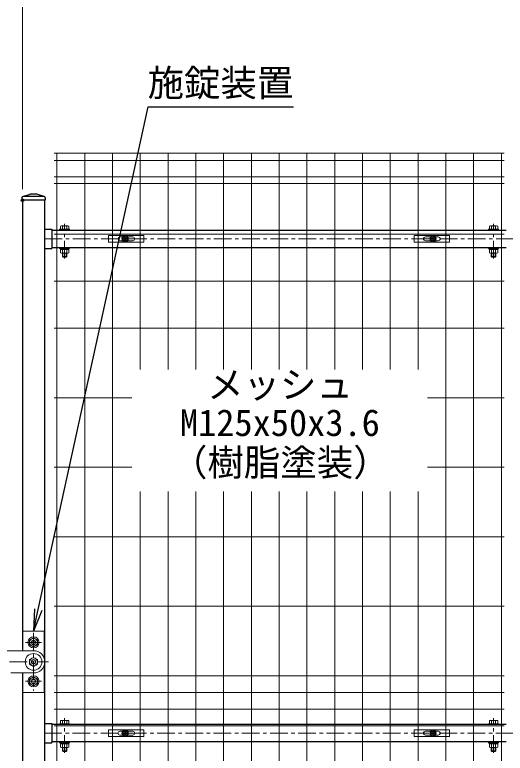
# Model space of a CAD drawing. Units: millimetres, scale not verified. Extents: x -4200 to 4200, y -2970 to 2970.
# Drawn here: x 1238 to 2121, y 314 to 1642 of the extents above; entities that cross this region are included whole.
import ezdxf
from ezdxf.enums import TextEntityAlignment as Align

# ---------------------------------------------------------------- set-up
doc = ezdxf.new("R2010")
doc.units = ezdxf.units.MM
doc.header["$LTSCALE"] = 10
doc.header["$PDMODE"] = 32
doc.header["$PDSIZE"] = 5
doc.linetypes.add('USER1', pattern=[50.8, 31.75, -6.35, 6.35, -6.35])
for name, color, linetype, lineweight in [('0-1_D-STR1', 1, 'Continuous', 25), ('0-2_D-BMK', 2, 'USER1', 13), ('0-3_D-STR3', 3, 'Continuous', 13), ('0-6_D-STR-DIM', 7, 'Continuous', 13), ('0-8_Defpoints', 6, 'Continuous', 25), ('0-9_D-STR-TXT', 7, 'Continuous', 13), ('0-D_D-STR2', 7, 'Continuous', 13)]:
    doc.layers.add(name, color=color, linetype=linetype, lineweight=lineweight)
doc.styles.add('ＭＳ ゴシック', font='')
doc.styles.get('ＭＳ ゴシック').set_extended_font_data('MS Gothic')

# ---------------------------------------------------------------- blocks, each defined once
blk = doc.blocks.new('U37')
at = {"layer": '0-1_D-STR1'}
for p, q in [((9546.9, 19219), (9680, 19260)), ((9800, 19260), (9680, 19260)), ((9933.1, 19219), (9800, 19260)), ((9530, 19196), (9530, 19150)), ((9950, 19150), (9530, 19150)), ((9540, 19150), (9540, 11050.2)), ((9929.6, 19220), (9554, 19220)), ((9940, 19150), (9940, 300)), ((9950, 19196), (9950, 19150)), ((9940, 18632.5), (10070, 18632.5)), ((10070, 18632.5), (10070, 18282.5)), ((10070, 18612.5), (18250, 18612.5)), ((9940, 18282.5), (10070, 18282.5)), ((10070, 18302.5), (18250, 18302.5)), ((9540, 10650.2), (9540, 300)), ((9940, 9742.5), (10070, 9742.5)), ((10070, 9742.5), (10070, 9392.5)), ((18250, 9722.5), (10070, 9722.5)), ((9940, 9392.5), (10070, 9392.5)), ((18250, 9412.5), (10070, 9412.5))]:
    blk.add_line(p, q, dxfattribs=at)
for centre, start, end in [((9554, 19196), 90, 180), ((9926, 19196), 0, 72.84994)]:
    blk.add_arc(centre, 24, start, end, dxfattribs=at)
at = {"layer": '0-2_D-BMK'}
for p, q in [((10300, 18104), (10300, 18724.9)), ((18020, 18104), (18020, 18724.9)), ((9940, 18457.5), (18380, 18457.5)), ((9740, 11370), (9740, 10330)), ((9598.8, 11200), (9881.2, 11200)), ((8800.4, 10850), (10010.9, 10850)), ((9598.8, 10500), (9881.2, 10500)), ((10300, 9214), (10300, 9834.9)), ((18020, 9214), (18020, 9834.9)), ((18380, 9567.5), (9940, 9567.5))]:
    blk.add_line(p, q, dxfattribs=at)
at = {"layer": '0-3_D-STR3'}
for p, q in [((10210, 18628.5), (10210, 18612.5)), ((10210, 18628.5), (10390, 18628.5)), ((10210, 18612.5), (10390, 18612.5)), ((10225, 18628.5), (10225, 18683)), ((10375, 18628.5), (10225, 18628.5)), ((10356.3, 18688.5), (10243.8, 18688.5)), ((10262.5, 18628.5), (10262.5, 18683)), ((10337.5, 18628.5), (10337.5, 18683)), ((10375, 18628.5), (10375, 18683)), ((10390, 18628.5), (10390, 18612.5)), ((17930, 18628.5), (17930, 18612.5)), ((18110, 18628.5), (17930, 18628.5)), ((18110, 18612.5), (17930, 18612.5)), ((17945, 18628.5), (17945, 18683)), ((17945, 18628.5), (18095, 18628.5)), ((17963.7, 18688.5), (18076.2, 18688.5)), ((17982.5, 18628.5), (17982.5, 18683)), ((18057.5, 18628.5), (18057.5, 18683)), ((18095, 18628.5), (18095, 18683)), ((18110, 18628.5), (18110, 18612.5)), ((10210, 18302.5), (10210, 18286.5)), ((10210, 18302.5), (10390, 18302.5)), ((10210, 18286.5), (10390, 18286.5)), ((10225, 18266.5), (10225, 18207)), ((10243.8, 18201.5), (10356.3, 18201.5)), ((10260, 18138.5), (10260, 18201.5)), ((10262.5, 18266.5), (10262.5, 18207)), ((10270, 18128.5), (10270, 18201.5)), ((10303.8, 18266.5), (10292.2, 18286.5)), ((10310.7, 18266.5), (10299.1, 18286.5)), ((10330, 18128.5), (10330, 18201.5)), ((10337.5, 18266.5), (10337.5, 18207)), ((10340, 18138.5), (10340, 18201.5)), ((10375, 18266.5), (10375, 18207)), ((10390, 18302.5), (10390, 18286.5)), ((17930, 18302.5), (17930, 18286.5)), ((18110, 18302.5), (17930, 18302.5)), ((18110, 18286.5), (17930, 18286.5)), ((17945, 18266.5), (17945, 18207)), ((18076.2, 18201.5), (17963.7, 18201.5)), ((17980, 18138.5), (17980, 18201.5)), ((17982.5, 18266.5), (17982.5, 18207)), ((17990, 18128.5), (17990, 18201.5)), ((18009.3, 18266.5), (18020.8, 18286.5)), ((18016.2, 18266.5), (18027.8, 18286.5)), ((18050, 18128.5), (18050, 18201.5)), ((18057.5, 18266.5), (18057.5, 18207)), ((18060, 18138.5), (18060, 18201.5)), ((18095, 18266.5), (18095, 18207)), ((18110, 18302.5), (18110, 18286.5)), ((10260, 18138.5), (10270, 18128.5)), ((10260, 18138.5), (10340, 18138.5)), ((10330, 18128.5), (10270, 18128.5)), ((10330, 18128.5), (10340, 18138.5)), ((17990, 18128.5), (17980, 18138.5)), ((18060, 18138.5), (17980, 18138.5)), ((17990, 18128.5), (18050, 18128.5)), ((18060, 18138.5), (18050, 18128.5)), ((9930, 11400), (9550, 11400)), ((9550, 11050), (9550, 11400)), ((9930, 10912.5), (9930, 11400)), ((9740, 11280.8), (9670, 11240.4)), ((9670, 11159.6), (9670, 11240.4)), ((9740, 11119.2), (9670, 11159.6)), ((9740, 11280.8), (9810, 11240.4)), ((9740, 11119.2), (9810, 11159.6)), ((9810, 11159.6), (9810, 11240.4)), ((9110, 11050), (9740, 11050)), ((9740, 10930.8), (9670, 10890.4)), ((9670, 10809.6), (9670, 10890.4)), ((9740, 10930.8), (9810, 10890.4)), ((9810, 10809.6), (9810, 10890.4)), ((9740, 10769.2), (9670, 10809.6)), ((9740, 10769.2), (9810, 10809.6)), ((9930, 10787.6), (9930, 10300)), ((9330, 10650), (9740, 10650)), ((9550, 10300), (9550, 10650)), ((9740, 10580.8), (9670, 10540.4)), ((9740, 10580.8), (9670, 10540.4)), ((9670, 10459.6), (9670, 10540.4)), ((9740, 10580.8), (9810, 10540.4)), ((9740, 10580.8), (9810, 10540.4)), ((9810, 10459.6), (9810, 10540.4)), ((9740, 10419.2), (9670, 10459.6)), ((9740, 10419.2), (9670, 10459.6)), ((9740, 10419.2), (9810, 10459.6)), ((9740, 10419.2), (9810, 10459.6)), ((9930, 10300), (9550, 10300)), ((10210, 9738.5), (10210, 9722.5)), ((10210, 9738.5), (10390, 9738.5)), ((10210, 9722.5), (10390, 9722.5)), ((10225, 9738.5), (10225, 9793)), ((10375, 9738.5), (10225, 9738.5)), ((10356.3, 9798.5), (10243.8, 9798.5)), ((10262.5, 9738.5), (10262.5, 9793)), ((10337.5, 9738.5), (10337.5, 9793)), ((10375, 9738.5), (10375, 9793)), ((10390, 9738.5), (10390, 9722.5)), ((17930, 9738.5), (17930, 9722.5)), ((18110, 9738.5), (17930, 9738.5)), ((18110, 9722.5), (17930, 9722.5)), ((17945, 9738.5), (17945, 9793)), ((17945, 9738.5), (18095, 9738.5)), ((17963.7, 9798.5), (18076.2, 9798.5)), ((17982.5, 9738.5), (17982.5, 9793)), ((18057.5, 9738.5), (18057.5, 9793)), ((18095, 9738.5), (18095, 9793)), ((18110, 9738.5), (18110, 9722.5)), ((10210, 9412.5), (10210, 9396.5)), ((10210, 9412.5), (10390, 9412.5)), ((10210, 9396.5), (10390, 9396.5)), ((10225, 9376.5), (10225, 9317)), ((10243.8, 9311.5), (10356.3, 9311.5)), ((10260, 9248.5), (10260, 9311.5)), ((10262.5, 9376.5), (10262.5, 9317)), ((10270, 9238.5), (10270, 9311.5)), ((10303.8, 9376.5), (10292.2, 9396.5)), ((10310.7, 9376.5), (10299.1, 9396.5)), ((10330, 9238.5), (10330, 9311.5)), ((10337.5, 9376.5), (10337.5, 9317)), ((10340, 9248.5), (10340, 9311.5)), ((10375, 9376.5), (10375, 9317)), ((10390, 9412.5), (10390, 9396.5)), ((17930, 9412.5), (17930, 9396.5)), ((18110, 9412.5), (17930, 9412.5)), ((18110, 9396.5), (17930, 9396.5)), ((17945, 9376.5), (17945, 9317)), ((18076.2, 9311.5), (17963.7, 9311.5)), ((17980, 9248.5), (17980, 9311.5)), ((17982.5, 9376.5), (17982.5, 9317)), ((17990, 9238.5), (17990, 9311.5)), ((18009.3, 9376.5), (18020.9, 9396.5)), ((18016.2, 9376.5), (18027.8, 9396.5)), ((18050, 9238.5), (18050, 9311.5)), ((18057.5, 9376.5), (18057.5, 9317)), ((18060, 9248.5), (18060, 9311.5)), ((18095, 9376.5), (18095, 9317)), ((18110, 9412.5), (18110, 9396.5)), ((10260, 9248.5), (10270, 9238.5)), ((10260, 9248.5), (10340, 9248.5)), ((10330, 9238.5), (10270, 9238.5)), ((10330, 9238.5), (10340, 9248.5)), ((17990, 9238.5), (17980, 9248.5)), ((18060, 9248.5), (17980, 9248.5)), ((17990, 9238.5), (18050, 9238.5)), ((18060, 9248.5), (18050, 9238.5))]:
    blk.add_line(p, q, dxfattribs=at)
for points in [[(10377, 18266.5), (10223, 18266.5), (10223, 18286.5)], [(10377, 18266.5), (10377, 18286.5), (10223, 18286.5)], [(17943, 18266.5), (18097, 18266.5), (18097, 18286.5)], [(17943, 18266.5), (17943, 18286.5), (18097, 18286.5)], [(10377, 9376.5), (10223, 9376.5), (10223, 9396.5)], [(10377, 9376.5), (10377, 9396.5), (10223, 9396.5)], [(17943, 9376.5), (18097, 9376.5), (18097, 9396.5)], [(17943, 9376.5), (17943, 9396.5), (18097, 9396.5)]]:
    blk.add_lwpolyline(points, dxfattribs=at)
for centre, radius in [((9740, 11200), 100), ((9740, 11200), 70), ((9740, 11200), 40), ((9740, 11200), 35), ((9740, 10850), 150), ((9740, 10850), 70), ((9740, 10850), 40), ((9740, 10850), 35), ((9740, 10500), 100), ((9740, 10500), 100), ((9740, 10500), 70), ((9740, 10500), 70), ((9740, 10500), 40), ((9740, 10500), 40), ((9740, 10500), 35), ((9740, 10500), 35)]:
    blk.add_circle(centre, radius, dxfattribs=at)
for centre, radius, start, end in [((10243.8, 18654), 34.5, 57.13278, 122.86722), ((10300, 18558.6), 129.9, 73.22135, 106.77865), ((10356.3, 18654), 34.5, 57.13278, 122.86722), ((17963.7, 18654), 34.5, 57.13278, 122.86722), ((18020, 18558.6), 129.9, 73.22135, 106.77865), ((18076.2, 18654), 34.5, 57.13278, 122.86722), ((10243.8, 18236), 34.5, 237.13278, 302.86722), ((10300, 18331.4), 129.9, 253.22135, 286.77865), ((10356.3, 18236), 34.5, 237.13278, 302.86722), ((17963.7, 18236), 34.5, 237.13278, 302.86722), ((18020, 18331.4), 129.9, 253.22135, 286.77865), ((18076.2, 18236), 34.5, 237.13278, 302.86722), ((9740, 10850), 200, 270, 89.99983), ((10243.8, 9764), 34.5, 57.13278, 122.86722), ((10300, 9668.6), 129.9, 73.22135, 106.77865), ((10356.3, 9764), 34.5, 57.13278, 122.86722), ((17963.7, 9764), 34.5, 57.13278, 122.86722), ((18020, 9668.6), 129.9, 73.22135, 106.77865), ((18076.2, 9764), 34.5, 57.13278, 122.86722), ((10243.8, 9346), 34.5, 237.13278, 302.86722), ((10300, 9441.4), 129.9, 253.22135, 286.77865), ((10356.3, 9346), 34.5, 237.13278, 302.86722), ((17963.7, 9346), 34.5, 237.13278, 302.86722), ((18020, 9441.4), 129.9, 253.22135, 286.77865), ((18076.2, 9346), 34.5, 237.13278, 302.86722)]:
    blk.add_arc(centre, radius, start, end, dxfattribs=at)
at = {"layer": '0-8_Defpoints'}
for centre in [(11390, 18457.5), (16930, 18457.5), (11390, 9567.5), (16930, 9567.5)]:
    blk.add_circle(centre, 40, dxfattribs=at)
blk = doc.blocks.new('A$Cc5bff5c2')
at = {"layer": '0-3_D-STR3'}
for p, q in [((-297.7, 60), (337.3, 60)), ((-297.7, -60), (-297.7, 60)), ((-95.2, 35), (-45.6, 35)), ((-18.5, 4.2), (-31.5, 3.9)), ((-31.5, 3.9), (-31.5, -4)), ((-4, 31.5), (-4.2, 18.5)), ((-4, 31.5), (4, 31.5)), ((4, 31.5), (4.2, 18.5)), ((18.5, 4.2), (31.5, 3.9)), ((31.5, 3.9), (31.5, -4)), ((45.6, 35), (134.8, 35)), ((-95.2, -35), (-45.6, -35)), ((-18.5, -4.2), (-31.5, -4)), ((-4, -31.5), (-4.2, -18.5)), ((18.5, -4.2), (31.5, -4)), ((45.6, -35), (134.8, -35))]:
    blk.add_line(p, q, dxfattribs=at)
for points in [[(-297.7, -60), (337.3, -60), (337.3, 60)], [(-4, -31.5), (4, -31.5), (4.2, -18.5)]]:
    blk.add_lwpolyline(points, dxfattribs=at)
for radius in [57.5, 52.5]:
    blk.add_circle((0, 0), radius, dxfattribs=at)
for centre, radius, start, end in [((-95.2, 0), 35, 90, 270), ((-19.1, 19), 14.9, 270, 0), ((19.1, 19), 14.9, 180, 270), ((134.8, 0), 35, 270, 90), ((-19.1, -19), 14.9, 0, 90), ((19.1, -19), 14.9, 90, 180)]:
    blk.add_arc(centre, radius, start, end, dxfattribs=at)
blk = doc.blocks.new('A$C5ba32ecb')
at = {"layer": '0-3_D-STR3'}
for p, q in [((-337.5, 60), (297.5, 60)), ((-337.5, -60), (-337.5, 60)), ((-135, 35), (-45.6, 35)), ((-18.5, 4.2), (-31.5, 3.9)), ((-31.5, 3.9), (-31.5, -4)), ((-4, 31.5), (-4.2, 18.5)), ((-4, 31.5), (4, 31.5)), ((4, 31.5), (4.2, 18.5)), ((18.5, 4.2), (31.5, 3.9)), ((31.5, 3.9), (31.5, -4)), ((45.6, 35), (95, 35)), ((-135, -35), (-45.6, -35)), ((-18.5, -4.2), (-31.5, -4)), ((-4, -31.5), (-4.2, -18.5)), ((18.5, -4.2), (31.5, -4)), ((45.6, -35), (95, -35))]:
    blk.add_line(p, q, dxfattribs=at)
for points in [[(-337.5, -60), (297.5, -60), (297.5, 60)], [(-4, -31.5), (4, -31.5), (4.2, -18.5)]]:
    blk.add_lwpolyline(points, dxfattribs=at)
for radius in [57.5, 52.5]:
    blk.add_circle((0, 0), radius, dxfattribs=at)
for centre, radius, start, end in [((-135, 0), 35, 90, 270), ((-19.1, 19), 14.9, 270, 0), ((19.1, 19), 14.9, 180, 270), ((95, 0), 35, 270, 90), ((-19.1, -19), 14.9, 0, 90), ((19.1, -19), 14.9, 90, 180)]:
    blk.add_arc(centre, radius, start, end, dxfattribs=at)
blk = doc.blocks.new('MLeader3')
at = {"layer": '0-9_D-STR-TXT', "lineweight": 25}
blk.add_line((1287.04, 570.64), (1271.99, 532.99), dxfattribs=at)
for points in [[(1280.53, 572.07), (1478.11, 1476.39), (1725.41, 1476.39), (1739.73, 1476.39)], [(1274.02, 573.49), (1271.99, 532.99), (1280.53, 572.07)]]:
    blk.add_lwpolyline(points, dxfattribs=at)

msp = doc.modelspace()

# ---------------------------------------------------------------- linework, layer by layer
at = {"layer": '0-6_D-STR-DIM'}
msp.add_line((1251.99, 1327.99), (1251.99, 1708.04), dxfattribs=at)
msp.add_line((1251.99, 1327.99), (1251.99, 1708.04), dxfattribs=at)
at = {"layer": '0-8_Defpoints'}
msp.add_point((1251.99, 1307.99), dxfattribs=at)
at = {"layer": '0-D_D-STR2'}
for p, q in [((2119.24, 1393), (1309.24, 1393)), ((1314.24, 1393), (1314.24, -577)), ((1364.24, 1393), (1364.24, -577)), ((1414.24, 1393), (1414.24, -577)), ((1464.24, 1393), (1464.24, 1003.96)), ((1514.24, 1393), (1514.24, 1003.96)), ((1564.24, 1393), (1564.24, 1003.96)), ((1614.24, 1393), (1614.24, 1003.96)), ((1664.24, 1393), (1664.24, 1003.96)), ((1714.24, 1393), (1714.24, 1003.96)), ((1764.24, 1393), (1764.24, 1003.96)), ((1814.24, 1393), (1814.24, 1003.96)), ((1864.24, 1393), (1864.24, 1003.96)), ((1914.24, 1393), (1914.24, 1003.96)), ((1964.24, 1393), (1964.24, 1003.96)), ((2014.24, 1393), (2014.24, -577)), ((2064.24, 1393), (2064.24, -577)), ((2114.24, 1393), (2114.24, -577)), ((2119.24, 1379.9), (1309.24, 1379.9)), ((2119.24, 1350.1), (1309.24, 1350.1)), ((2119.24, 1338.24), (1309.24, 1338.24)), ((2119.24, 1247), (1309.24, 1247)), ((2119.24, 1162.5), (1309.24, 1162.5)), ((2119.24, 1078), (1309.24, 1078)), ((1448.83, 953), (1309.24, 953)), ((2119.24, 953), (1980.93, 953)), ((1448.83, 828), (1309.24, 828)), ((2119.24, 828), (1980.93, 828)), ((1464.24, 784.57), (1464.24, -577)), ((1514.24, 784.57), (1514.24, -577)), ((1564.24, 784.57), (1564.24, -577)), ((1614.24, 784.57), (1614.24, -577)), ((1664.24, 784.57), (1664.24, -577)), ((1714.24, 784.57), (1714.24, -577)), ((1764.24, 784.57), (1764.24, -577)), ((1814.24, 784.57), (1814.24, -577)), ((1864.24, 784.57), (1864.24, -577)), ((1914.24, 784.57), (1914.24, -577)), ((1964.24, 784.57), (1964.24, -577)), ((2119.24, 703), (1309.24, 703)), ((2119.24, 578), (1309.24, 578)), ((2119.24, 453), (1309.24, 453)), ((2119.24, 423), (1309.24, 423)), ((2119.24, 393), (1309.24, 393)), ((2119.24, 363), (1309.24, 363))]:
    msp.add_line(p, q, dxfattribs=at)

# ---------------------------------------------------------------- block references
at = {"layer": '0-6_D-STR-DIM', "xscale": 0.1, "yscale": 0.1}
for name, p in [('U37', (297.99, -607.01)), ('A$Cc5bff5c2', (1437.01, 1238.74)), ('A$C5ba32ecb', (1990.99, 1238.74)), ('A$Cc5bff5c2', (1437.01, 349.74)), ('A$C5ba32ecb', (1990.99, 349.74))]:
    msp.add_blockref(name, p, dxfattribs=at)
at = {"layer": '0-9_D-STR-TXT'}
msp.add_blockref('MLeader3', (0, 0), dxfattribs=at)

# ---------------------------------------------------------------- texts
at = {"layer": '0-9_D-STR-TXT', "style": 'ＭＳ ゴシック'}
for s, p in [('施錠装置', (1477.3, 1480.78)), ('メッシュ', (1584.5, 938.09)), ('（樹脂塗装）', (1519.53, 798.09))]:
    msp.add_text(s, height=48.09, dxfattribs=at).set_placement(p, align=Align.BOTTOM_LEFT)
at = {"layer": '0-D_D-STR2', "style": 'ＭＳ ゴシック'}
msp.add_text('M125x50x3.6', height=48.09, dxfattribs=at).set_placement((1535.56, 869.7), align=Align.BOTTOM_LEFT)

doc.saveas('drawing.dxf')
